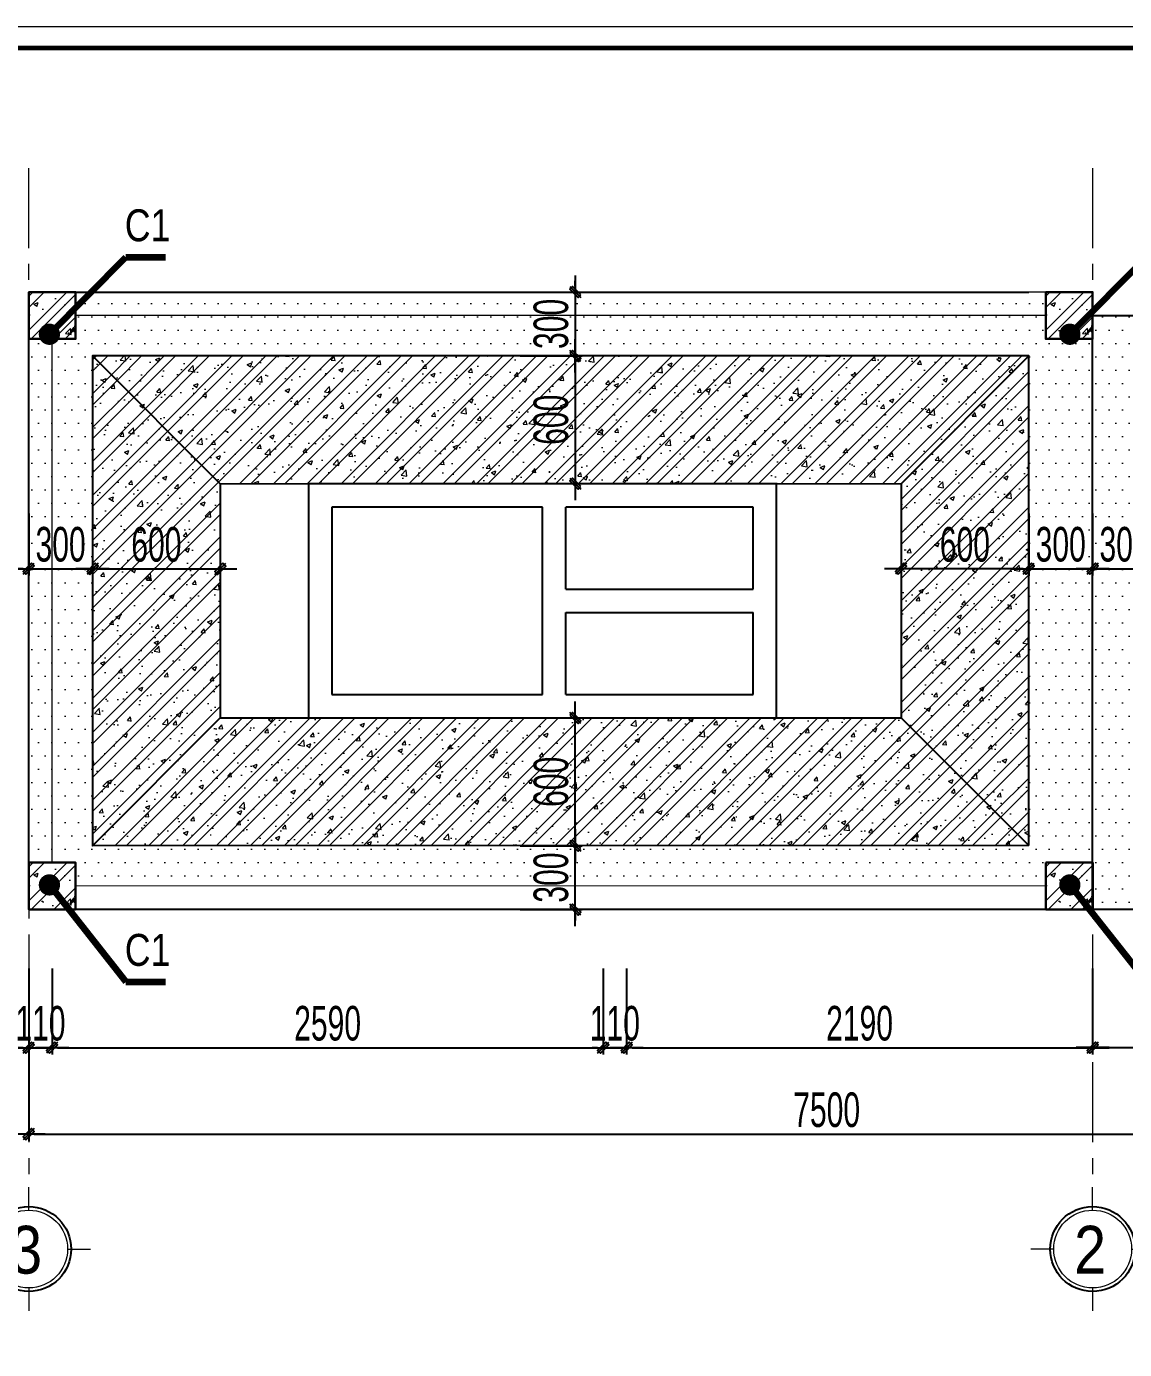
# Model space of a CAD drawing. Header units: millimetres. Extents: x 596422 to 1674380, y -367470 to 58862.
# Drawn here: x 1147281 to 1152442, y -45851 to -39636 of the extents above; entities that cross this region are included whole.
import ezdxf
from ezdxf.enums import TextEntityAlignment as Align

# ---------------------------------------------------------------- set-up
doc = ezdxf.new("R2010")
doc.units = ezdxf.units.MM
doc.header["$LTSCALE"] = 600
doc.header["$MEASUREMENT"] = 0
doc.linetypes.add('CENTER', pattern=[2, 1.25, -0.25, 0.25, -0.25])
doc.layers.get('0').update_dxf_attribs({"lineweight": 0})
doc.layers.get('Defpoints').update_dxf_attribs({"lineweight": 0})
for name, color, linetype, lineweight in [('EG Dim', 8, 'Continuous', 18), ('ISO', 33, 'Continuous', 15), ('LC Dim', 8, 'Continuous', 18), ('LC Hatch', 252, 'Continuous', 9), ('LC ISO', 153, 'Continuous', 13), ('LC Net dam 1', 30, 'Continuous', 30), ('LC Net thay', 7, 'Continuous', 25), ('LC Text1', 3, 'Continuous', 20), ('LC Text2', 7, 'Continuous', 25), ('truc', 76, 'CENTER', 9)]:
    doc.layers.add(name, color=color, linetype=linetype, lineweight=lineweight)
doc.layers.add('Khungten_LCDI', color=7, linetype='Continuous')
doc.layers.add('Kichthuoc', color=9, linetype='Continuous')
doc.styles.add('HOATBIF', font='hoatbif.shx', dxfattribs={"width": 0.65})
doc.styles.add('Khungten', font='VHAVAN.TTF', dxfattribs={"width": 0.9, "height": 5000})
doc.styles.add('LC 1', font='VHAVANB.TTF')
doc.styles.add('T2', font='VHARIAL.TTF', dxfattribs={"width": 0.8})
doc.styles.add('Title', font='VHAVAN.TTF', dxfattribs={"width": 0.8})
doc.dimstyles.new('1-100', dxfattribs={"dimscale": 300, "dimtxt": 1.2, "dimasz": 0.25, "dimexe": 0.5, "dimexo": 0, "dimgap": 0.3, "dimtad": 1, "dimdec": 0, "dimzin": 0, "dimdsep": 46, "dimtxsty": 'HOATBIF', "dimblk1": 'DOT', "dimblk2": 'DOT', "dimsah": 1, "dimcen": -1, "dimdle": 1, "dimclrd": 256, "dimclre": 256, "dimclrt": 4, "dimadec": 3, "dimazin": 2, "dimtfac": 0.333333, "dimtdec": 0, "dimtix": 1, "dimtmove": 2, "dimatfit": 3, "dimldrblk": 'DOT', "dimfxl": 1, "dimtvp": 0.833333, "dimtolj": 1, "dimtzin": 0, "dimarcsym": 0})
doc.dimstyles.new('1-20', dxfattribs={"dimscale": 100, "dimtxt": 2.5, "dimasz": 0.35, "dimexe": 0.5, "dimexo": 0, "dimgap": 0.8, "dimtad": 1, "dimdec": 0, "dimlfac": 0.2, "dimzin": 0, "dimdsep": 46, "dimtxsty": 'HOATBIF', "dimblk1": 'DOT', "dimblk2": 'DOT', "dimsah": 1, "dimcen": -1, "dimdle": 1, "dimclrd": 256, "dimclre": 256, "dimclrt": 4, "dimadec": 3, "dimazin": 2, "dimtfac": 0.333333, "dimtdec": 0, "dimtix": 1, "dimtmove": 2, "dimatfit": 3, "dimldrblk": 'DOT', "dimfxl": 1, "dimtvp": 0.833333, "dimtolj": 1, "dimtzin": 0, "dimarcsym": 0})
pattern_1 = [(0, (165150.67, 0), (31.25, 62.5), [0, -62.5])]
pattern_2 = [(50, (165150.67, 0), (215.178055, -18.82564), [22.5, -247.5]), (355, (165150.67, 0), (-41.6254, 225.65764), [18, -198]), (100.4514, (165168.6, -1.57), (173.552815, 206.831863), [19.122057, -210.342634]), (46.1842, (165150.67, 60), (320.172315, -49.655704), [33.75, -371.25]), (96.6356, (165177.35, 55.86), (280.39881, 292.23536), [28.68309, -315.5139]), (351.1842, (165150.67, 60), (280.39858, 292.23558), [27, -297]), (21, (165180.67, 45), (179.072116, -120.785667), [22.5, -247.5]), (326, (165180.67, 45), (72.9946, 217.545014), [18, -198]), (71.4514, (165195.6, 34.93), (252.06679, 96.75915), [19.122057, -210.342634]), (37.5, (165150.67, 0), (3.6479566, 99.868156), [0, -195.6, 0, -201, 0, -198.75]), (7.5, (165150.67, 0), (78.920861, 118.323514), [0, -114.6, 0, -191.1, 0, -75.75]), (327.5, (165083.77, 0), (160.146731, -6.7664615), [0, -75, 0, -234, 0, -310.5]), (317.5, (165053.77, 0), (174.95585, 30.031495), [0, -97.5, 0, -155.4, 0, -220.5]), (45, (165150.67, 0), (-79.549513, 79.549513), []), (45, (165203.71, 0), (-79.549513, 79.549513), [])]

# ---------------------------------------------------------------- blocks, each defined once
blk = doc.blocks.new('TTRUC')
at = {"layer": 'ISO'}
for p, q in [((0, 6.37), (0, 10.13)), ((-6.37, 0), (-10.13, 0)), ((6.37, 0), (10.13, 0)), ((0, -6.37), (0, -10.13))]:
    blk.add_line(p, q, dxfattribs=at)
blk.add_circle((0, 0), 6.37, dxfattribs=at)
at = {"layer": 'Kichthuoc'}
blk.add_circle((0, 0), 6.95, dxfattribs=at)
blk = doc.blocks.new('DOT')
at = {"layer": 'Kichthuoc', "color": 4}
blk.add_line((-1, -1), (1, 1), dxfattribs=at)
at = {"layer": 'Kichthuoc'}
blk.add_line((-3, 0), (3, 0), dxfattribs=at)
at = {"layer": 'Kichthuoc', "color": 4}
blk.add_lwpolyline([(0.5, 1), (-1, -0.5), (-0.5, -1), (1, 0.5)], close=True, dxfattribs=at)
blk = doc.blocks.new('*D995')
at = {"layer": 'Defpoints', "color": 0, "transparency": 16777216}
for p in [(1147401.8, -44061.1), (1149991.3, -44061.1), (1149991.3, -44432.8)]:
    blk.add_point(p, dxfattribs=at)
at = {"layer": 'EG Dim', "lineweight": -2, "transparency": 16777216}
for p, q in [((1147401.8, -44061.1), (1147401.8, -44465.3)), ((1149991.3, -44061.1), (1149991.3, -44465.3)), ((1147427.8, -44432.8), (1149965.3, -44432.8))]:
    blk.add_line(p, q, dxfattribs=at)
at = {"layer": 'EG Dim', "lineweight": -2, "transparency": 16777216, "xscale": 26, "yscale": 26, "zscale": 26, "rotation": 180}
blk.add_blockref('DOT', (1147401.8, -44432.8), dxfattribs=at)
at = {"layer": 'EG Dim', "lineweight": -2, "transparency": 16777216, "xscale": 26, "yscale": 26, "zscale": 26}
blk.add_blockref('DOT', (1149991.3, -44432.8), dxfattribs=at)
at = {"layer": 'EG Dim', "color": 4, "transparency": 16777216, "insert": (1148696.5, -44319.1), "char_height": 162.5, "attachment_point": 5, "style": 'HOATBIF'}
blk.add_mtext('\\A1;2590', dxfattribs=at)
blk = doc.blocks.new('_Dot')
at = {"color": 0, "linetype": 'ByBlock', "lineweight": -2}
blk.add_line((-0.5, 0), (-1, 0), dxfattribs=at)
at = {"color": 0, "linetype": 'ByBlock', "const_width": 0.5}
blk.add_lwpolyline([(-0.25, 0, 1), (0.25, 0, 1)], format="xyb", close=True, dxfattribs=at)
blk = doc.blocks.new('*D947')
at = {"layer": 'Defpoints', "color": 0, "transparency": 16777216}
for p in [(1147291.8, -44061.1), (1154791.7, -44060.8), (1154791.7, -44839.1)]:
    blk.add_point(p, dxfattribs=at)
at = {"layer": 'EG Dim', "lineweight": -2, "transparency": 16777216}
for p, q in [((1147291.8, -44061.1), (1147291.8, -44871.6)), ((1154791.7, -44060.8), (1154791.7, -44871.6)), ((1147317.8, -44839.1), (1154765.7, -44839.1))]:
    blk.add_line(p, q, dxfattribs=at)
at = {"layer": 'EG Dim', "lineweight": -2, "transparency": 16777216, "xscale": 26, "yscale": 26, "zscale": 26, "rotation": 180}
blk.add_blockref('DOT', (1147291.8, -44839.1), dxfattribs=at)
at = {"layer": 'EG Dim', "lineweight": -2, "transparency": 16777216, "xscale": 26, "yscale": 26, "zscale": 26}
blk.add_blockref('DOT', (1154791.7, -44839.1), dxfattribs=at)
at = {"layer": 'EG Dim', "color": 4, "transparency": 16777216, "insert": (1151041.8, -44725.3), "char_height": 162.5, "attachment_point": 5, "style": 'HOATBIF'}
blk.add_mtext('\\A1;7500', dxfattribs=at)
blk = doc.blocks.new('*D951')
at = {"layer": 'Defpoints', "color": 0, "transparency": 16777216}
for p in [(1147291.8, -44061.1), (1147401.8, -44061.1), (1147401.8, -44432.8)]:
    blk.add_point(p, dxfattribs=at)
at = {"layer": 'EG Dim', "lineweight": -2, "transparency": 16777216}
for p, q in [((1147291.8, -44061.1), (1147291.8, -44465.3)), ((1147401.8, -44061.1), (1147401.8, -44465.3)), ((1147265.8, -44432.8), (1147239.8, -44432.8)), ((1147291.8, -44432.8), (1147401.8, -44432.8)), ((1147427.8, -44432.8), (1147453.8, -44432.8))]:
    blk.add_line(p, q, dxfattribs=at)
at = {"layer": 'EG Dim', "lineweight": -2, "transparency": 16777216, "xscale": 26, "yscale": 26, "zscale": 26}
blk.add_blockref('DOT', (1147291.8, -44432.8), dxfattribs=at)
at = {"layer": 'EG Dim', "lineweight": -2, "transparency": 16777216, "xscale": 26, "yscale": 26, "zscale": 26, "rotation": 180}
blk.add_blockref('DOT', (1147401.8, -44432.8), dxfattribs=at)
at = {"layer": 'EG Dim', "color": 4, "transparency": 16777216, "insert": (1147346.8, -44319.1), "char_height": 162.5, "attachment_point": 5, "style": 'HOATBIF'}
blk.add_mtext('\\A1;110', dxfattribs=at)
blk = doc.blocks.new('LCDI-new')
at = {"layer": 'Defpoints', "lineweight": 0}
blk.add_lwpolyline([(-1626044.71, 488105.01), (-1626044.71, 488402.01), (-1625624.71, 488402.01), (-1625624.71, 488105.01)], close=True, dxfattribs=at)
at = {"layer": 'Khungten_LCDI', "color": 5, "lineweight": 60}
blk.add_lwpolyline([(-1626032.71, 488107.01), (-1626032.71, 488400.01), (-1625626.71, 488400.01), (-1625626.71, 488107.01)], close=True, dxfattribs=at)
at = {"color": 2, "style": 'Title', "width": 1.824646}
for tag, p, p2 in [('TENBANVE1', (-1625663.58, 488164.65), (-1625629.32, 488164.65)), ('TENBANVE2', (-1625663.58, 488157.89), (-1625629.32, 488157.89))]:
    blk.add_attdef(tag, text='', height=2.5, dxfattribs=at).set_placement(p, p2, align=Align.FIT)
at = {"color": 7, "style": 'Khungten', "width": 0.8}
for tag, p in [('REVISION', (-1625637.72, 488146.05)), ('NGAYHT', (-1625637.25, 488137.42))]:
    blk.add_attdef(tag, text='', height=2, dxfattribs=at).set_placement(p, align=Align.CENTER)
at = {"color": 2, "style": 'Title', "width": 0.7}
blk.add_attdef('SOBANVE', text='', height=2.5, dxfattribs=at).set_placement((-1625637.09, 488114.55), align=Align.CENTER)
blk = doc.blocks.new('*D956')
at = {"layer": 'Defpoints', "color": 0, "transparency": 16777216}
for p in [(1149991.3, -44061.1), (1150101.3, -44061.1), (1150101.3, -44432.8)]:
    blk.add_point(p, dxfattribs=at)
at = {"layer": 'EG Dim', "lineweight": -2, "transparency": 16777216}
for p, q in [((1149991.3, -44061.1), (1149991.3, -44465.3)), ((1150101.3, -44061.1), (1150101.3, -44465.3)), ((1149965.3, -44432.8), (1149939.3, -44432.8)), ((1149991.3, -44432.8), (1150101.3, -44432.8)), ((1150127.3, -44432.8), (1150153.3, -44432.8))]:
    blk.add_line(p, q, dxfattribs=at)
at = {"layer": 'EG Dim', "lineweight": -2, "transparency": 16777216, "xscale": 26, "yscale": 26, "zscale": 26}
blk.add_blockref('DOT', (1149991.3, -44432.8), dxfattribs=at)
at = {"layer": 'EG Dim', "lineweight": -2, "transparency": 16777216, "xscale": 26, "yscale": 26, "zscale": 26, "rotation": 180}
blk.add_blockref('DOT', (1150101.3, -44432.8), dxfattribs=at)
at = {"layer": 'EG Dim', "color": 4, "transparency": 16777216, "insert": (1150046.3, -44319.1), "char_height": 162.5, "attachment_point": 5, "style": 'HOATBIF'}
blk.add_mtext('\\A1;110', dxfattribs=at)
blk = doc.blocks.new('*D957')
at = {"layer": 'Defpoints', "color": 0, "transparency": 16777216}
for p in [(1150101.3, -44061.1), (1152291.8, -44060.7), (1152291.8, -44432.8)]:
    blk.add_point(p, dxfattribs=at)
at = {"layer": 'EG Dim', "lineweight": -2, "transparency": 16777216}
for p, q in [((1150101.3, -44061.1), (1150101.3, -44465.3)), ((1152291.8, -44060.7), (1152291.8, -44465.3)), ((1150127.3, -44432.8), (1152265.8, -44432.8))]:
    blk.add_line(p, q, dxfattribs=at)
at = {"layer": 'EG Dim', "lineweight": -2, "transparency": 16777216, "xscale": 26, "yscale": 26, "zscale": 26, "rotation": 180}
blk.add_blockref('DOT', (1150101.3, -44432.8), dxfattribs=at)
at = {"layer": 'EG Dim', "lineweight": -2, "transparency": 16777216, "xscale": 26, "yscale": 26, "zscale": 26}
blk.add_blockref('DOT', (1152291.8, -44432.8), dxfattribs=at)
at = {"layer": 'EG Dim', "color": 4, "transparency": 16777216, "insert": (1151196.5, -44319.1), "char_height": 162.5, "attachment_point": 5, "style": 'HOATBIF'}
blk.add_mtext('\\A1;2190', dxfattribs=at)
blk = doc.blocks.new('*D958')
at = {"layer": 'Defpoints', "color": 0, "transparency": 16777216}
for p in [(1152291.7, -44060.8), (1153191.7, -44060.4), (1153191.7, -44432.5)]:
    blk.add_point(p, dxfattribs=at)
at = {"layer": 'EG Dim', "lineweight": -2, "transparency": 16777216}
for p, q in [((1152291.7, -44060.8), (1152291.7, -44465)), ((1153191.7, -44060.4), (1153191.7, -44465)), ((1152317.7, -44432.5), (1153165.7, -44432.5))]:
    blk.add_line(p, q, dxfattribs=at)
at = {"layer": 'EG Dim', "lineweight": -2, "transparency": 16777216, "xscale": 26, "yscale": 26, "zscale": 26, "rotation": 180}
blk.add_blockref('DOT', (1152291.7, -44432.5), dxfattribs=at)
at = {"layer": 'EG Dim', "lineweight": -2, "transparency": 16777216, "xscale": 26, "yscale": 26, "zscale": 26}
blk.add_blockref('DOT', (1153191.7, -44432.5), dxfattribs=at)
at = {"layer": 'EG Dim', "color": 4, "transparency": 16777216, "insert": (1152741.7, -44318.7), "char_height": 162.5, "attachment_point": 5, "style": 'HOATBIF'}
blk.add_mtext('\\A1;900', dxfattribs=at)
blk = doc.blocks.new('*D959')
at = {"layer": 'Defpoints', "color": 0, "transparency": 16777216}
for p in [(1152291.7, -41923.7), (1152591.7, -41923.7), (1152591.7, -42182.9)]:
    blk.add_point(p, dxfattribs=at)
at = {"layer": 'EG Dim', "lineweight": -2, "transparency": 16777216}
for p, q in [((1152291.7, -41923.7), (1152291.7, -42215.4)), ((1152591.7, -41923.7), (1152591.7, -42215.4)), ((1152265.7, -42182.9), (1152239.7, -42182.9)), ((1152291.7, -42182.9), (1152591.7, -42182.9)), ((1152617.7, -42182.9), (1152643.7, -42182.9))]:
    blk.add_line(p, q, dxfattribs=at)
at = {"layer": 'EG Dim', "lineweight": -2, "transparency": 16777216, "xscale": 26, "yscale": 26, "zscale": 26}
blk.add_blockref('DOT', (1152291.7, -42182.9), dxfattribs=at)
at = {"layer": 'EG Dim', "lineweight": -2, "transparency": 16777216, "xscale": 26, "yscale": 26, "zscale": 26, "rotation": 180}
blk.add_blockref('DOT', (1152591.7, -42182.9), dxfattribs=at)
at = {"layer": 'EG Dim', "color": 4, "transparency": 16777216, "insert": (1152441.7, -42069.2), "char_height": 162.5, "attachment_point": 5, "style": 'HOATBIF'}
blk.add_mtext('\\A1;300', dxfattribs=at)
blk = doc.blocks.new('bephot')
at = {"layer": 'LC Net thay', "ltscale": 2}
for p, q in [((110, 1190), (110, 310)), ((1100, 1190), (110, 1190)), ((1100, 310), (1100, 1190)), ((1210, 805), (1210, 1190)), ((2090, 1190), (1210, 1190)), ((2090, 805), (2090, 1190)), ((1210, 805), (2090, 805)), ((1210, 310), (1210, 695)), ((1210, 695), (2090, 695)), ((2090, 310), (2090, 695)), ((110, 310), (1100, 310)), ((1210, 310), (2090, 310))]:
    blk.add_line(p, q, dxfattribs=at)
blk.add_lwpolyline([(0, 200), (2200, 200), (2200, 1300), (0, 1300)], close=True, dxfattribs=at)
blk = doc.blocks.new('*D901')
at = {"layer": 'Defpoints', "color": 0, "transparency": 16777216}
for p in [(1147591.7, -41924.2), (1148191.7, -41924.2), (1148191.7, -42183.4)]:
    blk.add_point(p, dxfattribs=at)
at = {"layer": 'EG Dim', "lineweight": -2, "transparency": 16777216}
for p, q in [((1147591.7, -41924.2), (1147591.7, -42215.9)), ((1148191.7, -41924.2), (1148191.7, -42215.9)), ((1147617.7, -42183.4), (1148165.7, -42183.4))]:
    blk.add_line(p, q, dxfattribs=at)
at = {"layer": 'EG Dim', "lineweight": -2, "transparency": 16777216, "xscale": 26, "yscale": 26, "zscale": 26, "rotation": 180}
blk.add_blockref('DOT', (1147591.7, -42183.4), dxfattribs=at)
at = {"layer": 'EG Dim', "lineweight": -2, "transparency": 16777216, "xscale": 26, "yscale": 26, "zscale": 26}
blk.add_blockref('DOT', (1148191.7, -42183.4), dxfattribs=at)
at = {"layer": 'EG Dim', "color": 4, "transparency": 16777216, "insert": (1147891.7, -42069.6), "char_height": 162.5, "attachment_point": 5, "style": 'HOATBIF'}
blk.add_mtext('\\A1;600', dxfattribs=at)
blk = doc.blocks.new('*D902')
at = {"layer": 'Defpoints', "color": 0, "transparency": 16777216}
for p in [(1151391.5, -41924.1), (1151991.5, -41924.1), (1151391.5, -42183.3)]:
    blk.add_point(p, dxfattribs=at)
at = {"layer": 'EG Dim', "lineweight": -2, "transparency": 16777216}
for p, q in [((1151391.5, -41924.1), (1151391.5, -42215.8)), ((1151991.5, -41924.1), (1151991.5, -42215.8)), ((1151965.5, -42183.3), (1151417.5, -42183.3))]:
    blk.add_line(p, q, dxfattribs=at)
at = {"layer": 'EG Dim', "lineweight": -2, "transparency": 16777216, "xscale": 26, "yscale": 26, "zscale": 26, "rotation": 180}
blk.add_blockref('DOT', (1151391.5, -42183.3), dxfattribs=at)
at = {"layer": 'EG Dim', "lineweight": -2, "transparency": 16777216, "xscale": 26, "yscale": 26, "zscale": 26}
blk.add_blockref('DOT', (1151991.5, -42183.3), dxfattribs=at)
at = {"layer": 'EG Dim', "color": 4, "transparency": 16777216, "insert": (1151691.5, -42069.6), "char_height": 162.5, "attachment_point": 5, "style": 'HOATBIF'}
blk.add_mtext('\\A1;600', dxfattribs=at)
blk = doc.blocks.new('*D905')
at = {"layer": 'Defpoints', "color": 0, "transparency": 16777216}
for p in [(1149601.2, -42884), (1149860.4, -42884), (1149601.2, -43484)]:
    blk.add_point(p, dxfattribs=at)
at = {"layer": 'EG Dim', "lineweight": -2, "transparency": 16777216}
for p, q in [((1149601.2, -42884), (1149892.9, -42884)), ((1149860.4, -43458), (1149860.4, -42910)), ((1149601.2, -43484), (1149892.9, -43484))]:
    blk.add_line(p, q, dxfattribs=at)
at = {"layer": 'EG Dim', "lineweight": -2, "transparency": 16777216, "xscale": 26, "yscale": 26, "zscale": 26}
for p, rotation in [((1149860.4, -42884), 90), ((1149860.4, -43484), 270)]:
    blk.add_blockref('DOT', p, dxfattribs=dict(at, rotation=rotation))
at = {"layer": 'EG Dim', "color": 4, "transparency": 16777216, "insert": (1149746.7, -43184), "char_height": 162.5, "attachment_point": 5, "rotation": 90, "style": 'HOATBIF'}
blk.add_mtext('\\A1;600', dxfattribs=at)
blk = doc.blocks.new('*D906')
at = {"layer": 'Defpoints', "color": 0, "transparency": 16777216}
for p in [(1149601.2, -43484), (1149860.4, -43484), (1149601.2, -43784)]:
    blk.add_point(p, dxfattribs=at)
at = {"layer": 'EG Dim', "lineweight": -2, "transparency": 16777216}
for p, q in [((1149860.4, -43458), (1149860.4, -43432)), ((1149601.2, -43484), (1149892.9, -43484)), ((1149860.4, -43784), (1149860.4, -43484)), ((1149601.2, -43784), (1149892.9, -43784)), ((1149860.4, -43810), (1149860.4, -43836))]:
    blk.add_line(p, q, dxfattribs=at)
at = {"layer": 'EG Dim', "lineweight": -2, "transparency": 16777216, "xscale": 26, "yscale": 26, "zscale": 26}
for p, rotation in [((1149860.4, -43484), 270), ((1149860.4, -43784), 90)]:
    blk.add_blockref('DOT', p, dxfattribs=dict(at, rotation=rotation))
at = {"layer": 'EG Dim', "color": 4, "transparency": 16777216, "insert": (1149746.7, -43634), "char_height": 162.5, "attachment_point": 5, "rotation": 90, "style": 'HOATBIF'}
blk.add_mtext('\\A1;300', dxfattribs=at)
blk = doc.blocks.new('*D907')
at = {"layer": 'Defpoints', "color": 0, "transparency": 16777216}
for p in [(1149601.2, -41183.3), (1149601.2, -41783.3), (1149860.4, -41783.3)]:
    blk.add_point(p, dxfattribs=at)
at = {"layer": 'EG Dim', "lineweight": -2, "transparency": 16777216}
for p, q in [((1149601.2, -41183.3), (1149892.9, -41183.3)), ((1149860.4, -41209.3), (1149860.4, -41757.3)), ((1149601.2, -41783.3), (1149892.9, -41783.3))]:
    blk.add_line(p, q, dxfattribs=at)
at = {"layer": 'EG Dim', "lineweight": -2, "transparency": 16777216, "xscale": 26, "yscale": 26, "zscale": 26}
for p, rotation in [((1149860.4, -41183.3), 90), ((1149860.4, -41783.3), 270)]:
    blk.add_blockref('DOT', p, dxfattribs=dict(at, rotation=rotation))
at = {"layer": 'EG Dim', "color": 4, "transparency": 16777216, "insert": (1149746.7, -41483.3), "char_height": 162.5, "attachment_point": 5, "rotation": 90, "style": 'HOATBIF'}
blk.add_mtext('\\A1;600', dxfattribs=at)
blk = doc.blocks.new('*D908')
at = {"layer": 'Defpoints', "color": 0, "transparency": 16777216}
for p in [(1149601.2, -40883.3), (1149601.2, -41183.3), (1149860.4, -41183.3)]:
    blk.add_point(p, dxfattribs=at)
at = {"layer": 'EG Dim', "lineweight": -2, "transparency": 16777216}
for p, q in [((1149601.2, -40883.3), (1149892.9, -40883.3)), ((1149860.4, -40857.3), (1149860.4, -40831.3)), ((1149860.4, -40883.3), (1149860.4, -41183.3)), ((1149601.2, -41183.3), (1149892.9, -41183.3)), ((1149860.4, -41209.3), (1149860.4, -41235.3))]:
    blk.add_line(p, q, dxfattribs=at)
at = {"layer": 'EG Dim', "lineweight": -2, "transparency": 16777216, "xscale": 26, "yscale": 26, "zscale": 26}
for p, rotation in [((1149860.4, -40883.3), 270), ((1149860.4, -41183.3), 90)]:
    blk.add_blockref('DOT', p, dxfattribs=dict(at, rotation=rotation))
at = {"layer": 'EG Dim', "color": 4, "transparency": 16777216, "insert": (1149746.7, -41033.3), "char_height": 162.5, "attachment_point": 5, "rotation": 90, "style": 'HOATBIF'}
blk.add_mtext('\\A1;300', dxfattribs=at)
blk = doc.blocks.new('*D903')
at = {"layer": 'Defpoints', "color": 0, "transparency": 16777216}
for p in [(1151991.7, -41923.7), (1152291.7, -41923.7), (1152291.7, -42182.9)]:
    blk.add_point(p, dxfattribs=at)
at = {"layer": 'EG Dim', "lineweight": -2, "transparency": 16777216}
for p, q in [((1151991.7, -41923.7), (1151991.7, -42215.4)), ((1152291.7, -41923.7), (1152291.7, -42215.4)), ((1151965.7, -42182.9), (1151939.7, -42182.9)), ((1151991.7, -42182.9), (1152291.7, -42182.9)), ((1152317.7, -42182.9), (1152343.7, -42182.9))]:
    blk.add_line(p, q, dxfattribs=at)
at = {"layer": 'EG Dim', "lineweight": -2, "transparency": 16777216, "xscale": 26, "yscale": 26, "zscale": 26}
blk.add_blockref('DOT', (1151991.7, -42182.9), dxfattribs=at)
at = {"layer": 'EG Dim', "lineweight": -2, "transparency": 16777216, "xscale": 26, "yscale": 26, "zscale": 26, "rotation": 180}
blk.add_blockref('DOT', (1152291.7, -42182.9), dxfattribs=at)
at = {"layer": 'EG Dim', "color": 4, "transparency": 16777216, "insert": (1152141.7, -42069.2), "char_height": 162.5, "attachment_point": 5, "style": 'HOATBIF'}
blk.add_mtext('\\A1;300', dxfattribs=at)
blk = doc.blocks.new('*D904')
at = {"layer": 'Defpoints', "color": 0, "transparency": 16777216}
for p in [(1147291.7, -41923.7), (1147591.7, -41923.7), (1147591.7, -42182.9)]:
    blk.add_point(p, dxfattribs=at)
at = {"layer": 'EG Dim', "lineweight": -2, "transparency": 16777216}
for p, q in [((1147291.7, -41923.7), (1147291.7, -42215.4)), ((1147591.7, -41923.7), (1147591.7, -42215.4)), ((1147265.7, -42182.9), (1147239.7, -42182.9)), ((1147291.7, -42182.9), (1147591.7, -42182.9)), ((1147617.7, -42182.9), (1147643.7, -42182.9))]:
    blk.add_line(p, q, dxfattribs=at)
at = {"layer": 'EG Dim', "lineweight": -2, "transparency": 16777216, "xscale": 26, "yscale": 26, "zscale": 26}
blk.add_blockref('DOT', (1147291.7, -42182.9), dxfattribs=at)
at = {"layer": 'EG Dim', "lineweight": -2, "transparency": 16777216, "xscale": 26, "yscale": 26, "zscale": 26, "rotation": 180}
blk.add_blockref('DOT', (1147591.7, -42182.9), dxfattribs=at)
at = {"layer": 'EG Dim', "color": 4, "transparency": 16777216, "insert": (1147441.7, -42069.2), "char_height": 162.5, "attachment_point": 5, "style": 'HOATBIF'}
blk.add_mtext('\\A1;300', dxfattribs=at)

msp = doc.modelspace()

# ---------------------------------------------------------------- hatches: boundary and pattern name
at = {"layer": 'LC Hatch'}
h = msp.add_hatch(dxfattribs=at)
h.set_pattern_fill('DOTS', color=256, scale=1000)
h.set_pattern_definition(pattern_1)
h.paths.add_polyline_path([(1152071.5, -40883.3), (1147511.5, -40883.7), (1147511.5, -41103.7), (1147291.7, -41103.7), (1147291.7, -41783.7), (1147291.7, -43563.7), (1147511.7, -43563.7), (1147511.7, -43673.7), (1152071.7, -43673.3), (1152071.7, -43563.7), (1152291.7, -43563.7), (1152291.7, -41103.3), (1152071.5, -41103.3)])
h.paths.add_polyline_path([(1151991.7, -43483.8), (1151991.7, -43483.8), (1147591.7, -43484.2), (1147591.7, -41183.6), (1151991.3, -41183.5), (1151991.5, -41183.3)], flags=16)
h.paths.add_polyline_path([(1151391.4, -42884.1), (1148191.7, -42884.2), (1148191.7, -41783.7), (1151391.4, -41783.4)], flags=0)
h = msp.add_hatch(dxfattribs=at)
h.set_pattern_fill('BTCT', color=256, scale=30, style=0)
h.set_pattern_definition([(50, (482995.49, -34438.01), (215.178055, -18.82564), [22.5, -247.5]), (355, (482995.49, -34438.01), (-41.6254, 225.65764), [18, -198]), (100.4514, (483013.42, -34439.58), (173.552815, 206.83186), [19.12206, -210.342634]), (46.1842, (482995.49, -34378.01), (320.17231, -49.6557), [33.75, -371.25]), (96.6356, (483022.17, -34382.15), (280.39881, 292.23536), [28.68309, -315.5139]), (351.1842, (482995.5, -34378), (280.39858, 292.23558), [27, -297]), (21, (483025.49, -34393.01), (179.072116, -120.785667), [22.5, -247.5]), (326, (483025.49, -34393.01), (72.9946, 217.54501), [18, -198]), (71.4514, (483040.4, -34403.08), (252.06679, 96.75915), [19.12206, -210.342634]), (37.5, (482995.49, -34438.014), (3.647957, 99.868156), [0, -195.6, 0, -201, 0, -198.75]), (7.5, (482995.49, -34438.01), (78.920861, 118.323514), [0, -114.6, 0, -191.1, 0, -75.75]), (327.5, (482928.59, -34438.01), (160.146731, -6.766462), [0, -75, 0, -234, 0, -310.5]), (317.5, (482898.59, -34438.01), (174.95585, 30.031495), [0, -97.5, 0, -155.4, 0, -220.5]), (45, (482995.49, -34438.01), (-79.549513, 79.549513), []), (45, (483048.52, -34438.01), (-79.549513, 79.549513), [])])
h.paths.add_polyline_path([(1147511.7, -41103.7), (1147511.7, -40883.9), (1147291.7, -40883.9), (1147291.7, -41103.9)])
h = msp.add_hatch(dxfattribs=at)
h.set_pattern_fill('BTCT', color=256, scale=30, style=0)
h.set_pattern_definition([(50, (482995.49, -34438.01), (215.178055, -18.82564), [22.5, -247.5]), (355, (482995.49, -34438.01), (-41.6254, 225.65764), [18, -198]), (100.4514, (483013.42, -34439.58), (173.552815, 206.83186), [19.12206, -210.342634]), (46.1842, (482995.49, -34378.01), (320.17231, -49.6557), [33.75, -371.25]), (96.6356, (483022.17, -34382.15), (280.39881, 292.23536), [28.68309, -315.5139]), (351.1842, (482995.5, -34378), (280.39858, 292.23558), [27, -297]), (21, (483025.49, -34393.01), (179.072116, -120.785667), [22.5, -247.5]), (326, (483025.49, -34393.01), (72.9946, 217.54501), [18, -198]), (71.4514, (483040.4, -34403.08), (252.06679, 96.75915), [19.12206, -210.342634]), (37.5, (482995.49, -34438.014), (3.647957, 99.868156), [0, -195.6, 0, -201, 0, -198.75]), (7.5, (482995.49, -34438.01), (78.920861, 118.323514), [0, -114.6, 0, -191.1, 0, -75.75]), (327.5, (482928.59, -34438.01), (160.146731, -6.766462), [0, -75, 0, -234, 0, -310.5]), (317.5, (482898.59, -34438.01), (174.95585, 30.031495), [0, -97.5, 0, -155.4, 0, -220.5]), (45, (482995.49, -34438.01), (-79.549513, 79.549513), []), (45, (483048.52, -34438.01), (-79.549513, 79.549513), [])])
h.paths.add_polyline_path([(1147511.7, -41103.7), (1147511.7, -40883.9), (1147291.7, -40883.9), (1147291.7, -41103.9)])
h = msp.add_hatch(dxfattribs=at)
h.set_pattern_fill('BTCT', color=256, scale=30, style=0)
h.set_pattern_definition([(50, (487775.49, -34437.58), (215.178055, -18.82564), [22.5, -247.5]), (355, (487775.49, -34437.58), (-41.6254, 225.65764), [18, -198]), (100.4514, (487793.42, -34439.15), (173.552815, 206.83186), [19.12206, -210.342634]), (46.1842, (487775.5, -34377.58), (320.17231, -49.6557), [33.75, -371.25]), (96.6356, (487802.17, -34381.72), (280.39881, 292.23536), [28.68309, -315.5139]), (351.1842, (487775.5, -34377.58), (280.39858, 292.23558), [27, -297]), (21, (487805.49, -34392.58), (179.072116, -120.785667), [22.5, -247.5]), (326, (487805.49, -34392.58), (72.9946, 217.54501), [18, -198]), (71.4514, (487820.41, -34402.65), (252.06679, 96.75915), [19.12206, -210.342634]), (37.5, (487775.49, -34437.58), (3.647957, 99.868156), [0, -195.6, 0, -201, 0, -198.75]), (7.5, (487775.49, -34437.58), (78.920861, 118.323514), [0, -114.6, 0, -191.1, 0, -75.75]), (327.5, (487708.59, -34437.58), (160.146731, -6.766462), [0, -75, 0, -234, 0, -310.5]), (317.5, (487678.59, -34437.58), (174.95585, 30.031495), [0, -97.5, 0, -155.4, 0, -220.5]), (45, (487775.49, -34437.58), (-79.549513, 79.549513), []), (45, (487828.52, -34437.58), (-79.549513, 79.549513), [])])
h.paths.add_polyline_path([(1152291.7, -41103.3), (1152291.7, -40883.5), (1152071.7, -40883.5), (1152071.7, -41103.5)])
h = msp.add_hatch(dxfattribs=at)
h.set_pattern_fill('BTCT', color=256, scale=30, style=0)
h.set_pattern_definition([(50, (487775.49, -34437.58), (215.178055, -18.82564), [22.5, -247.5]), (355, (487775.49, -34437.58), (-41.6254, 225.65764), [18, -198]), (100.4514, (487793.42, -34439.15), (173.552815, 206.83186), [19.12206, -210.342634]), (46.1842, (487775.5, -34377.58), (320.17231, -49.6557), [33.75, -371.25]), (96.6356, (487802.17, -34381.72), (280.39881, 292.23536), [28.68309, -315.5139]), (351.1842, (487775.5, -34377.58), (280.39858, 292.23558), [27, -297]), (21, (487805.49, -34392.58), (179.072116, -120.785667), [22.5, -247.5]), (326, (487805.49, -34392.58), (72.9946, 217.54501), [18, -198]), (71.4514, (487820.41, -34402.65), (252.06679, 96.75915), [19.12206, -210.342634]), (37.5, (487775.49, -34437.58), (3.647957, 99.868156), [0, -195.6, 0, -201, 0, -198.75]), (7.5, (487775.49, -34437.58), (78.920861, 118.323514), [0, -114.6, 0, -191.1, 0, -75.75]), (327.5, (487708.59, -34437.58), (160.146731, -6.766462), [0, -75, 0, -234, 0, -310.5]), (317.5, (487678.59, -34437.58), (174.95585, 30.031495), [0, -97.5, 0, -155.4, 0, -220.5]), (45, (487775.49, -34437.58), (-79.549513, 79.549513), []), (45, (487828.52, -34437.58), (-79.549513, 79.549513), [])])
h.paths.add_polyline_path([(1152291.7, -41103.3), (1152291.7, -40883.5), (1152071.7, -40883.5), (1152071.7, -41103.5)])
h = msp.add_hatch(dxfattribs=at)
h.set_pattern_fill('DOTS', color=256, scale=1000)
h.set_pattern_definition(pattern_1)
h.paths.add_polyline_path([(1154791.7, -40993), (1153291.7, -40993.3), (1152591.7, -40993.3), (1152291.7, -40993.3), (1152291.7, -43563.7), (1152291.7, -43563.7), (1152291.7, -43783.3), (1154791.7, -43783.3), (1154791.7, -43563.3)])
h.paths.add_polyline_path([(1152591.7, -41212.9), (1154491.7, -41213), (1154491.7, -43563.7), (1152591.7, -43563.7)], flags=16)
h.paths.add_polyline_path([(1153191.7, -41812.9), (1154491.7, -41812.9), (1154491.7, -42963.7), (1153191.7, -42963.7)], flags=0)
h = msp.add_hatch(dxfattribs=at)
h.set_pattern_fill('BTCT', color=256, scale=30, style=0)
h.set_pattern_definition(pattern_2)
h.paths.add_polyline_path([(1151991.3, -41183.5), (1147591.7, -41183.6), (1147591.7, -41183.7), (1148191.7, -41783.7), (1151391.6, -41783.4)])
h = msp.add_hatch(dxfattribs=at)
h.set_pattern_fill('BTCT', color=256, scale=30, style=0)
h.set_pattern_definition(pattern_2)
h.paths.add_polyline_path([(1148191.7, -41783.7), (1147591.7, -41183.7), (1147591.7, -43484.2), (1148191.7, -42884.2)])
h = msp.add_hatch(dxfattribs=at)
h.set_pattern_fill('BTCT', color=256, scale=30, style=0)
h.set_pattern_definition(pattern_2)
h.paths.add_polyline_path([(1151991.5, -41183.5), (1151991.3, -41183.5), (1151391.4, -41783.6), (1151391.4, -42884.1), (1151991.7, -43483.8)])
h = msp.add_hatch(dxfattribs=at)
h.set_pattern_fill('BTCT', color=256, scale=30, style=0)
h.set_pattern_definition(pattern_2)
h.paths.add_polyline_path([(1151391.4, -42884.1), (1148191.7, -42884.2), (1147591.7, -43484.2), (1151991.7, -43483.8), (1151991.7, -43483.8)])
h = msp.add_hatch(dxfattribs=at)
h.set_pattern_fill('BTCT', color=256, scale=30, style=0)
h.set_pattern_definition([(50, (482995.73, -37118.02), (215.178055, -18.82564), [22.5, -247.5]), (355, (482995.73, -37118.02), (-41.6254, 225.65764), [18, -198]), (100.4514, (483013.67, -37119.6), (173.552815, 206.83186), [19.12206, -210.342634]), (46.1842, (482995.73, -37058.02), (320.17231, -49.6557), [33.75, -371.25]), (96.6356, (483022.4, -37062.16), (280.39881, 292.23536), [28.68309, -315.5139]), (351.1842, (482995.73, -37058.02), (280.39858, 292.23558), [27, -297]), (21, (483025.73, -37073.02), (179.072116, -120.785667), [22.5, -247.5]), (326, (483025.73, -37073.02), (72.9946, 217.54501), [18, -198]), (71.4514, (483040.66, -37083.09), (252.06679, 96.75915), [19.12206, -210.342634]), (37.5, (482995.734, -37118.024), (3.647957, 99.868156), [0, -195.6, 0, -201, 0, -198.75]), (7.5, (482995.73, -37118.02), (78.920861, 118.323514), [0, -114.6, 0, -191.1, 0, -75.75]), (327.5, (482928.834, -37118.02), (160.146731, -6.766462), [0, -75, 0, -234, 0, -310.5]), (317.5, (482898.83, -37118.02), (174.95585, 30.031495), [0, -97.5, 0, -155.4, 0, -220.5]), (45, (482995.73, -37118.02), (-79.549513, 79.549513), []), (45, (483048.77, -37118.02), (-79.549513, 79.549513), [])])
h.paths.add_polyline_path([(1147511.9, -43783.7), (1147511.9, -43563.9), (1147291.9, -43563.9), (1147291.9, -43783.9)])
h = msp.add_hatch(dxfattribs=at)
h.set_pattern_fill('BTCT', color=256, scale=30, style=0)
h.set_pattern_definition([(50, (482995.73, -37118.02), (215.178055, -18.82564), [22.5, -247.5]), (355, (482995.73, -37118.02), (-41.6254, 225.65764), [18, -198]), (100.4514, (483013.67, -37119.6), (173.552815, 206.83186), [19.12206, -210.342634]), (46.1842, (482995.73, -37058.02), (320.17231, -49.6557), [33.75, -371.25]), (96.6356, (483022.4, -37062.16), (280.39881, 292.23536), [28.68309, -315.5139]), (351.1842, (482995.73, -37058.02), (280.39858, 292.23558), [27, -297]), (21, (483025.73, -37073.02), (179.072116, -120.785667), [22.5, -247.5]), (326, (483025.73, -37073.02), (72.9946, 217.54501), [18, -198]), (71.4514, (483040.66, -37083.09), (252.06679, 96.75915), [19.12206, -210.342634]), (37.5, (482995.734, -37118.024), (3.647957, 99.868156), [0, -195.6, 0, -201, 0, -198.75]), (7.5, (482995.73, -37118.02), (78.920861, 118.323514), [0, -114.6, 0, -191.1, 0, -75.75]), (327.5, (482928.834, -37118.02), (160.146731, -6.766462), [0, -75, 0, -234, 0, -310.5]), (317.5, (482898.83, -37118.02), (174.95585, 30.031495), [0, -97.5, 0, -155.4, 0, -220.5]), (45, (482995.73, -37118.02), (-79.549513, 79.549513), []), (45, (483048.77, -37118.02), (-79.549513, 79.549513), [])])
h.paths.add_polyline_path([(1147511.9, -43783.7), (1147511.9, -43563.9), (1147291.9, -43563.9), (1147291.9, -43783.9)])
h = msp.add_hatch(dxfattribs=at)
h.set_pattern_fill('BTCT', color=256, scale=30, style=0)
h.set_pattern_definition([(50, (487775.73, -37118.01), (215.178055, -18.82564), [22.5, -247.5]), (355, (487775.73, -37118.01), (-41.6254, 225.65764), [18, -198]), (100.4514, (487793.66, -37119.58), (173.552815, 206.83186), [19.12206, -210.342634]), (46.1842, (487775.73, -37058.01), (320.17231, -49.6557), [33.75, -371.25]), (96.6356, (487802.4, -37062.15), (280.39881, 292.23536), [28.68309, -315.5139]), (351.1842, (487775.73, -37058), (280.39858, 292.23558), [27, -297]), (21, (487805.73, -37073.01), (179.072116, -120.785667), [22.5, -247.5]), (326, (487805.73, -37073.01), (72.9946, 217.54501), [18, -198]), (71.4514, (487820.65, -37083.08), (252.06679, 96.75915), [19.12206, -210.342634]), (37.5, (487775.73, -37118.014), (3.647957, 99.868156), [0, -195.6, 0, -201, 0, -198.75]), (7.5, (487775.73, -37118.01), (78.920861, 118.323514), [0, -114.6, 0, -191.1, 0, -75.75]), (327.5, (487708.83, -37118.01), (160.146731, -6.766462), [0, -75, 0, -234, 0, -310.5]), (317.5, (487678.83, -37118.01), (174.95585, 30.031495), [0, -97.5, 0, -155.4, 0, -220.5]), (45, (487775.73, -37118.01), (-79.549513, 79.549513), []), (45, (487828.76, -37118.01), (-79.549513, 79.549513), [])])
h.paths.add_polyline_path([(1152291.9, -43783.7), (1152291.9, -43563.9), (1152071.9, -43563.9), (1152071.9, -43783.9)])
h = msp.add_hatch(dxfattribs=at)
h.set_pattern_fill('BTCT', color=256, scale=30, style=0)
h.set_pattern_definition([(50, (487775.73, -37118.01), (215.178055, -18.82564), [22.5, -247.5]), (355, (487775.73, -37118.01), (-41.6254, 225.65764), [18, -198]), (100.4514, (487793.66, -37119.58), (173.552815, 206.83186), [19.12206, -210.342634]), (46.1842, (487775.73, -37058.01), (320.17231, -49.6557), [33.75, -371.25]), (96.6356, (487802.4, -37062.15), (280.39881, 292.23536), [28.68309, -315.5139]), (351.1842, (487775.73, -37058), (280.39858, 292.23558), [27, -297]), (21, (487805.73, -37073.01), (179.072116, -120.785667), [22.5, -247.5]), (326, (487805.73, -37073.01), (72.9946, 217.54501), [18, -198]), (71.4514, (487820.65, -37083.08), (252.06679, 96.75915), [19.12206, -210.342634]), (37.5, (487775.73, -37118.014), (3.647957, 99.868156), [0, -195.6, 0, -201, 0, -198.75]), (7.5, (487775.73, -37118.01), (78.920861, 118.323514), [0, -114.6, 0, -191.1, 0, -75.75]), (327.5, (487708.83, -37118.01), (160.146731, -6.766462), [0, -75, 0, -234, 0, -310.5]), (317.5, (487678.83, -37118.01), (174.95585, 30.031495), [0, -97.5, 0, -155.4, 0, -220.5]), (45, (487775.73, -37118.01), (-79.549513, 79.549513), []), (45, (487828.76, -37118.01), (-79.549513, 79.549513), [])])
h.paths.add_polyline_path([(1152291.9, -43783.7), (1152291.9, -43563.9), (1152071.9, -43563.9), (1152071.9, -43783.9)])

# ---------------------------------------------------------------- linework, layer by layer
for p, q in [((1152291.5, -40883.3), (1147291.5, -40883.7)), ((1147291.5, -41103.7), (1147291.5, -40883.7)), ((1147291.5, -40908.7), (1147291.5, -40908.7)), ((1152071.5, -40993.3), (1147511.5, -40993.7)), ((1152291.5, -40993.3), (1152291.5, -40993.3)), ((1147291.6, -41783.7), (1147291.6, -41103.7)), ((1147401.5, -41783.7), (1147401.5, -41103.7)), ((1147291.7, -43783.7), (1147291.5, -41783.7)), ((1147401.7, -43563.7), (1147401.5, -41783.7)), ((1147401.7, -43673.7), (1147401.7, -43673.6)), ((1152071.7, -43673.3), (1147511.7, -43673.7)), ((1152291.7, -43783.7), (1147291.7, -43783.7))]:
    msp.add_line(p, q, dxfattribs=at)
for points in [[(1147291.5, -40883.7), (1147511.5, -40883.7), (1147511.5, -41103.7), (1147291.5, -41103.7), (1147291.5, -40883.7)], [(1152071.5, -40883.3), (1152291.5, -40883.3), (1152291.5, -41103.3), (1152071.5, -41103.3), (1152071.5, -40883.3)], [(1152071.5, -40883.3), (1152071.5, -40883.3)], [(1147291.7, -43563.7), (1147511.7, -43563.7), (1147511.7, -43783.7), (1147291.7, -43783.7), (1147291.7, -43563.7)], [(1152071.7, -43563.7), (1152291.7, -43563.7), (1152291.7, -43783.7), (1152071.7, -43783.7), (1152071.7, -43563.7)]]:
    msp.add_lwpolyline(points, dxfattribs=at)
at = {"layer": 'LC Net dam 1'}
for points in [[(1147291.7, -40883.7), (1147511.7, -40883.7), (1147511.7, -41103.7), (1147291.7, -41103.7)], [(1147291.7, -40883.7), (1147511.7, -40883.7), (1147511.7, -41103.7), (1147291.7, -41103.7)], [(1152071.7, -40883.3), (1152291.7, -40883.3), (1152291.7, -41103.3), (1152071.7, -41103.3)], [(1147291.9, -43563.7), (1147511.9, -43563.7), (1147511.9, -43783.7), (1147291.9, -43783.7)], [(1152071.9, -43563.7), (1152291.9, -43563.7), (1152291.9, -43783.7), (1152071.9, -43783.7)]]:
    msp.add_lwpolyline(points, close=True, dxfattribs=at)
at = {"layer": 'LC Net thay'}
for p, q in [((1147591.7, -41183.7), (1148191.7, -41783.7)), ((1151391.4, -41783.6), (1151991.4, -41183.4)), ((1148191.7, -41783.7), (1148191.7, -42884.2)), ((1151391.4, -41783.6), (1151391.4, -42884.1)), ((1148191.7, -42884.2), (1147591.7, -43484.2)), ((1148191.7, -42884.2), (1151391.4, -42884.1)), ((1151391.4, -42884.1), (1151991.7, -43483.8))]:
    msp.add_line(p, q, dxfattribs=at)
for points in [[(1151991.7, -43783.8), (1147591.7, -43784.2), (1147291.7, -43784.2), (1147291.7, -40883.8), (1151991.4, -40883.4)], [(1152591.7, -43783.3), (1152591.7, -43783.7), (1152291.7, -43783.7), (1152291.7, -40993.3), (1152591.7, -40993.3)], [(1151991.7, -43483.8), (1151991.5, -41183.5), (1147591.7, -41183.6), (1147591.7, -43484.2)], [(1148191.7, -41783.7), (1151391.6, -41783.4)], [(1151991.7, -43483.8), (1147591.7, -43484.2), (1147591.7, -43484.2), (1147591.7, -43484.2), (1147591.7, -43484.2)], [(1154791.7, -43563.9), (1154791.7, -43563.9), (1154791.7, -43783.5), (1152291.7, -43783.3), (1152291.7, -43563.7), (1152291.9, -43563.7)], [(1152291.7, -43783.3), (1152291.7, -43783.7), (1151991.7, -43783.7)]]:
    msp.add_lwpolyline(points, dxfattribs=at)
at = {"layer": 'truc', "ltscale": 0.5}
for p, q in [((1147291.4, -40301.6), (1147291.8, -45088.1)), ((1152291.4, -40301.6), (1152291.8, -45088.1))]:
    msp.add_line(p, q, dxfattribs=at)

# ---------------------------------------------------------------- block references
at = {"layer": 'Kichthuoc', "xscale": 50.00000000005321, "yscale": 50.00000000005321, "zscale": 50.00000000005321}
msp.add_blockref('LCDI-new', (82444830.9, -24459736.4), dxfattribs=at)
at = {"layer": 'LC Hatch'}
msp.add_blockref('bephot', (1148606.2, -43083.6), dxfattribs=at)
at = {"layer": 'LC ISO', "xscale": 28.69141044115101, "yscale": 28.69141044115101, "zscale": 28.69141044115101}
for p in [(1147291.8, -45378.8), (1152291.8, -45378.8)]:
    msp.add_blockref('TTRUC', p, dxfattribs=at)

# ---------------------------------------------------------------- texts
at = {"layer": 'LC Text1', "ltscale": 0.2, "style": 'LC 1', "width": 0.9}
for s, p in [('3', (1147279.8, -45561.6)), ('2', (1152279.8, -45561.6))]:
    msp.add_text(s, height=224.7, dxfattribs=at).set_placement(p, align=Align.BOTTOM_CENTER)
at = {"layer": 'LC Text2', "style": 'T2', "width": 0.8}
for p in [(1147743.4, -40644.8), (1147743.4, -44048.5)]:
    msp.add_text('c1', height=150, dxfattribs=at).set_placement(p)

# ---------------------------------------------------------------- dimensions: what is measured, and where the dimension line sits
at = {"layer": 'EG Dim'}
for base, p1, p2, angle, picture, middle in [((1149860.4, -41183.3), (1149601.2, -40883.3), (1149601.2, -41183.3), 270, '*D908', (1149746.7, -41033.3)), ((1149860.4, -41783.3), (1149601.2, -41183.3), (1149601.2, -41783.3), 270, '*D907', (1149746.7, -41483.3)), ((1151391.5, -42183.3), (1151991.5, -41924.1), (1151391.5, -41924.1), 180, '*D902', (1151691.5, -42069.6)), ((1149860.4, -42884), (1149601.2, -43484), (1149601.2, -42884), 90, '*D905', (1149746.7, -43184)), ((1149860.4, -43484), (1149601.2, -43784), (1149601.2, -43484), 90, '*D906', (1149746.7, -43634))]:
    dim = msp.add_linear_dim(base=base, p1=p1, p2=p2, angle=angle, dimstyle='1-100', override={"dimscale": 65, "dimtxt": 2.5, "dimasz": 0.4, "dimgap": 0.5}, dxfattribs=at)
    dim.commit()
    dim.dimension.update_dxf_attribs({"geometry": picture, "text_midpoint": middle})
for base, p1, p2, picture, middle in [((1147591.7, -42182.9), (1147291.7, -41923.7), (1147591.7, -41923.7), '*D904', (1147441.7, -42069.2)), ((1148191.7, -42183.4), (1147591.7, -41924.2), (1148191.7, -41924.2), '*D901', (1147891.7, -42069.6)), ((1152291.7, -42182.9), (1151991.7, -41923.7), (1152291.7, -41923.7), '*D903', (1152141.7, -42069.2)), ((1152591.7, -42182.9), (1152291.7, -41923.7), (1152591.7, -41923.7), '*D959', (1152441.7, -42069.2)), ((1147401.8, -44432.8), (1147291.8, -44061.1), (1147401.8, -44061.1), '*D951', (1147346.8, -44319.1)), ((1154791.7, -44839.1), (1147291.8, -44061.1), (1154791.7, -44060.8), '*D947', (1151041.8, -44725.3)), ((1149991.2764, -44432.8261), (1147401.7578, -44061.1398), (1149991.2764, -44061.1398), '*D995', (1148696.5171, -44319.0761)), ((1150101.3, -44432.8), (1149991.3, -44061.1), (1150101.3, -44061.1), '*D956', (1150046.3, -44319.1)), ((1152291.7578, -44432.8261), (1150101.2764, -44061.1398), (1152291.7578, -44060.6961), '*D957', (1151196.5171, -44319.0761)), ((1153191.7, -44432.5), (1152291.7, -44060.8), (1153191.7, -44060.4), '*D958', (1152741.7, -44318.7))]:
    dim = msp.add_linear_dim(base=base, p1=p1, p2=p2, dimstyle='1-100', override={"dimscale": 65, "dimtxt": 2.5, "dimasz": 0.4, "dimgap": 0.5}, dxfattribs=at)
    dim.commit()
    dim.dimension.update_dxf_attribs({"geometry": picture, "text_midpoint": middle})

# ---------------------------------------------------------------- leaders
at = {"layer": 'LC Dim', "ltscale": 2}
for points in [[(1147389.1, -41081.7), (1147748.9, -40719.8), (1147934.3, -40719.8)], [(1152184.6, -41081.7), (1152544.4, -40719.8), (1152729.8, -40719.8)], [(1147389.1, -43668.2), (1147748.9, -44123.5), (1147934.3, -44123.5)], [(1152184.6, -43668.2), (1152544.4, -44123.5), (1152729.8, -44123.5)]]:
    msp.add_leader(points, dimstyle='1-20', override={"dimasz": 1, "dimlwd": 65535}, dxfattribs=at)

doc.saveas('drawing.dxf')
